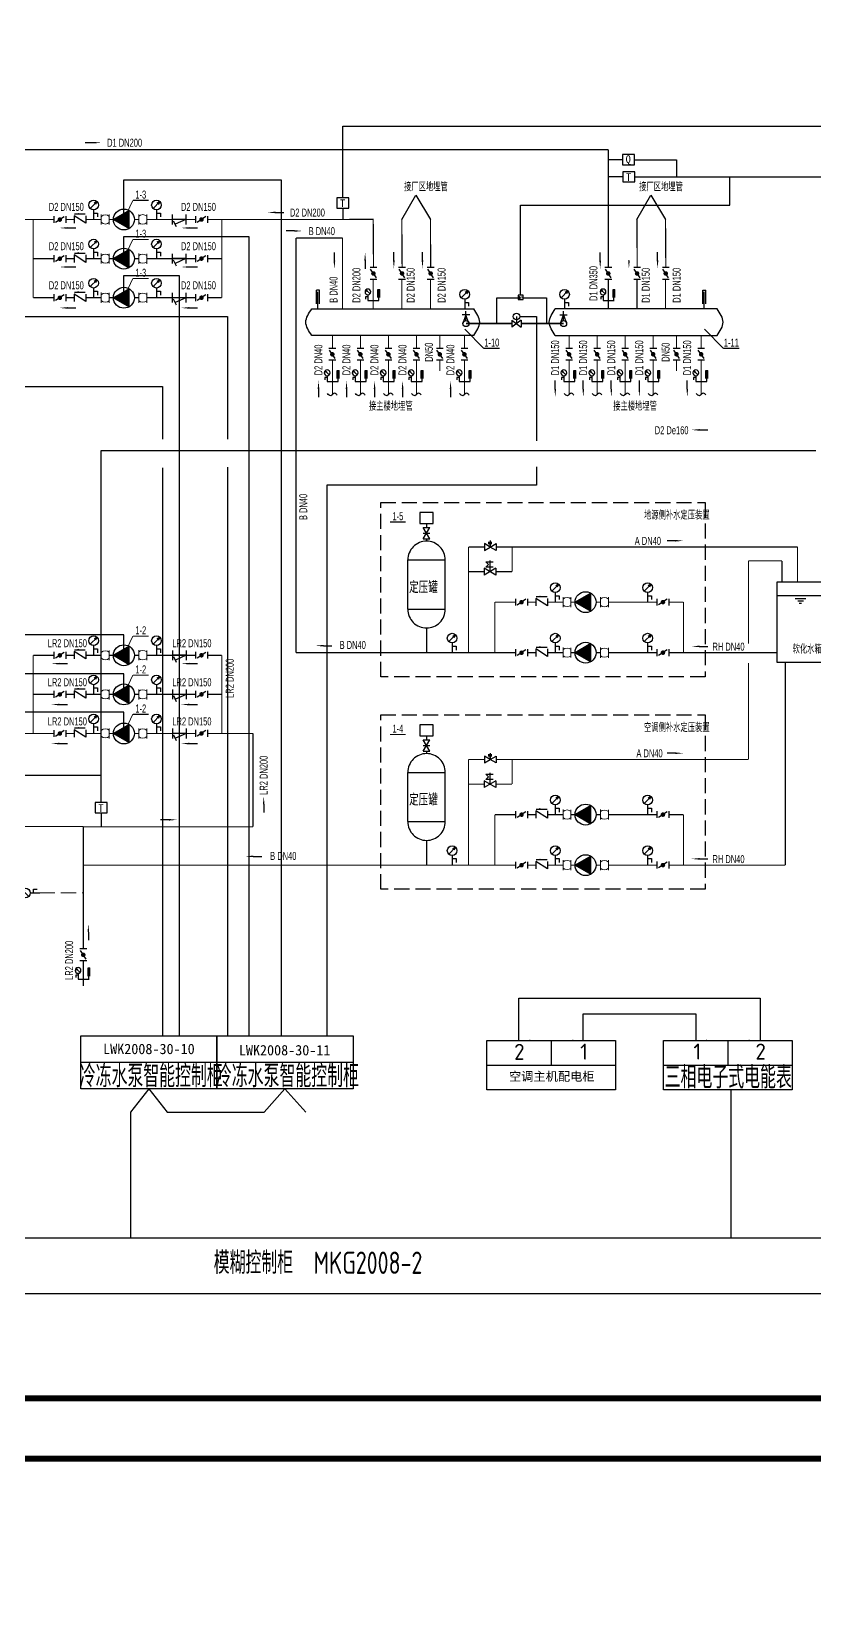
# Model space of a CAD drawing. Extents: x 2166032 to 5302137, y 581493 to 2416206.
# Drawn here: x 2334323 to 2347303, y 839673 to 865568 of the extents above; entities that cross this region are included whole.
import ezdxf
from ezdxf.enums import TextEntityAlignment as Align

# ---------------------------------------------------------------- set-up
doc = ezdxf.new("R2010")
doc.units = 0
doc.header["$LTSCALE"] = 1000
doc.header["$MEASUREMENT"] = 0
doc.linetypes.add('DASH', pattern=[0.35, 0.25, -0.1])
for name, color, linetype, lineweight in [('1-jf', 1, 'Continuous', 20), ('1-标注', 7, 'Continuous', 20), ('1-编号', 3, 'Continuous', 20), ('DN_DIM', 3, 'Continuous', 20), ('NT', 7, 'Continuous', 20)]:
    doc.layers.add(name, color=color, linetype=linetype, lineweight=lineweight)
for name, color, linetype in [('11', 3, 'Continuous'), ('ACS_KT_FM', 3, 'Continuous'), ('ACS_KT_FM_E', 3, 'Continuous'), ('gd', 7, 'Continuous'), ('PUB_TEXT', 7, 'Continuous'), ('PUB_TITLE', 137, 'Continuous'), ('SB', 7, 'Continuous'), ('空调', 7, 'Continuous')]:
    doc.layers.add(name, color=color, linetype=linetype)
doc.styles.get("Standard").update_dxf_attribs({"font": 'tssdeng.shx', "bigfont": 'tssdchn.shx'})
doc.styles.add('汇通华城', font='')
doc.styles.add('省院', font='院标(恒信)左.shx', dxfattribs={"width": 0.7, "height": 300, "bigfont": '院标(恒信)右.shx'})
doc.styles.add('风管标注', font='省院左.shx', dxfattribs={"width": 0.7, "bigfont": '省院右.shx'})
doc.styles.get('汇通华城').set_extended_font_data('FangSong_GB2312')

# ---------------------------------------------------------------- blocks, each defined once
blk = doc.blocks.new('HDSB')
blk.add_lwpolyline([(2.85, 0), (-1.43, 2.47), (-1.43, -2.47)], close=True)
blk.add_circle((0, 0), 2.85)
blk.add_solid([(-1.43, 2.47), (-1.43, -2.47), (2.85, 0)])
blk = doc.blocks.new('A$C448130F4')
at = {"layer": 'DN_DIM'}
for p, q in [((0, 0), (0, 339)), ((268, 0), (268, 333))]:
    blk.add_line(p, q, dxfattribs=at)
for centre, start, end in [((135, 115), 49.7097, 130.2903), ((135, 223), 229.7097, 310.2903)]:
    blk.add_arc(centre, 207, start, end, dxfattribs=at)
blk = doc.blocks.new('ylb1')
for p, q in [((-0.8, 2.57), (0.8, 4.16)), ((0.76, 4.16), (0.11, 3.79)), ((0.79, 4.13), (0.42, 3.47)), ((0, 2.25), (0, 0)), ((0, 1.5), (0.9, 1.5)), ((0.9, 1.5), (0.9, 0.6))]:
    blk.add_line(p, q)
blk.add_circle((0, 3.37), 1.12)
blk = doc.blocks.new('A$C0D154D35')
for p, q in [((399, 0), (0, 249)), ((0, 249), (0, 0)), ((12, 301), (160, 323)), ((378, 301), (12, 301)), ((126, 308), (111, 308)), ((126, 308), (111, 308)), ((142, 316), (126, 308)), ((160, 308), (142, 316)), ((160, 323), (160, 308)), ((399, 249), (399, 0))]:
    blk.add_line(p, q)
blk = doc.blocks.new('HDDF')
for p, q in [((-2.47, 1.45), (-2.47, -1.4)), ((1.78, 1.22), (-1.78, -1.17)), ((2.47, 1.45), (2.47, -1.4))]:
    blk.add_line(p, q)
at = {"const_width": 0.944}
blk.add_lwpolyline([(-0.47, 0, 1), (0.47, 0, 1)], format="xyb", close=True, dxfattribs=at)
blk = doc.blocks.new('HDDCF')
for p, q in [((2.47, 1.42), (-2.47, -1.42)), ((2.47, -1.42), (-2.47, 1.42)), ((-2.47, 1.42), (-2.47, -1.42)), ((0, 0), (0, 4.65)), ((2.47, 1.42), (2.47, -1.42))]:
    blk.add_line(p, q)
blk.add_lwpolyline([(1.37, 1.88), (-1.71, 1.88), (-0.68, 2.97), (-1.71, 4.09), (1.37, 4.09)])
blk = doc.blocks.new('A$C58274F54')
for p, q in [((105, 627), (0, 627)), ((0, 169), (0, 627)), ((53, 0), (53, 570)), ((105, 169), (105, 627))]:
    blk.add_line(p, q)
blk = doc.blocks.new('压差传感器')
at = {"color": 0}
blk.add_lwpolyline([(748, 646), (0, 646), (0, 0), (748, 0)], close=True, dxfattribs=at)
at = {"layer": '空调', "color": 0}
for p, q in [((208, 448), (35, 188)), ((35, 188), (360, 188)), ((360, 188), (208, 448))]:
    blk.add_line(p, q, dxfattribs=at)
at = {"color": 0, "style": '汇通华城'}
blk.add_text('P', height=339, dxfattribs=at).set_placement((545, 287), align=Align.MIDDLE)

msp = doc.modelspace()

# ---------------------------------------------------------------- linework, layer by layer
at = {"color": 5, "ltscale": 10}
for p, q in [((2339483.6, 862808), (2339483.6, 863996.9)), ((2344315.1, 863439), (2345013.6, 863439)), ((2345013.6, 863439), (2345013.6, 863155.4)), ((2333247.5, 853237.3), (2335479.4, 853237.3))]:
    msp.add_line(p, q, dxfattribs=at)
at = {"color": 172, "ltscale": 10}
for p, q in [((2339483.6, 863996.9), (2350707.1, 863996.9)), ((2344319.5, 863155.4), (2349997.4, 863155.4)), ((2345897.4, 862686.5), (2345897.4, 863155.4)), ((2342429.8, 861194.4), (2342429.8, 862686.5)), ((2342429.8, 862686.5), (2345897.4, 862686.5)), ((2328434.4, 860841.4), (2337576.9, 860841.4)), ((2337576.9, 860841.4), (2337576.9, 858805.2)), ((2342416.2, 860840.7), (2342692.6, 860840.7)), ((2342692.6, 860840.7), (2342692.6, 858779.6)), ((2328434.4, 859679.4), (2336496.4, 859679.4)), ((2336496.4, 859679.4), (2336496.4, 858805.2)), ((2335479.4, 852783.6), (2335479.4, 858621.9)), ((2335479.4, 858621.9), (2347322, 858621.9)), ((2336496.4, 858330.3), (2336496.4, 848918.4)), ((2337576.9, 858342.8), (2337576.9, 848918.4)), ((2342692.6, 858351.1), (2342692.6, 858047.2)), ((2342692.6, 858047.2), (2339217.7, 858047.2)), ((2339217.7, 858047.2), (2339217.7, 848918.4))]:
    msp.add_line(p, q, dxfattribs=at)
at = {"color": 0, "ltscale": 10}
for p, q in [((2344117.7, 863439), (2343884.6, 863439)), ((2344122.1, 863155.4), (2343883.6, 863155.4)), ((2339483.6, 862637.3), (2339483.9, 862449.8)), ((2335479.4, 852613), (2335479.4, 852384)), ((2342400.6, 848839.4), (2342400.6, 849541)), ((2342400.6, 849541), (2346400.7, 849541)), ((2346400.7, 849541), (2346400.7, 848839.4))]:
    msp.add_line(p, q, dxfattribs=at)
at = {"color": 6, "ltscale": 10}
for p, q in [((2335857.5, 862447.6), (2335857.5, 863106.4)), ((2335857.5, 863106.4), (2338465.3, 863106.4)), ((2338465.3, 863106.4), (2338465.3, 848918.4)), ((2335857.5, 861799.7), (2335857.5, 862166.7)), ((2335857.5, 862166.7), (2337930.2, 862166.7)), ((2337930.2, 862166.7), (2337930.2, 848918.4)), ((2335857.5, 861151.7), (2335857.5, 861521.7)), ((2335857.5, 861521.7), (2336776, 861521.7)), ((2336776, 861521.7), (2336776, 848918.4)), ((2335857.5, 855563.3), (2330738.8, 855563.3)), ((2335857.5, 855226.1), (2335857.5, 855563.3)), ((2335857.5, 854916.2), (2332308.1, 854916.2)), ((2335857.5, 854578.2), (2335857.5, 854916.2)), ((2335857.5, 854281.9), (2332955.3, 854281.9)), ((2335857.5, 853930.3), (2335857.5, 854281.9))]:
    msp.add_line(p, q, dxfattribs=at)
at = {"color": 7}
for p, q in [((2340462.9, 862450.3), (2340691.7, 862849.5)), ((2340691.7, 862849.5), (2340937.1, 862450.3)), ((2344357.6, 862450.3), (2344586.3, 862849.5)), ((2344586.3, 862849.5), (2344831.7, 862450.3))]:
    msp.add_line(p, q, dxfattribs=at)
for p, q in [((2336658, 862528.9), (2336658, 862366.2)), ((2336885.5, 862447.6), (2336658, 862447.6)), ((2336726.9, 862325.2), (2336679.3, 862421.3)), ((2336885.5, 862447.6), (2336705, 862369.3)), ((2336885.5, 862528.9), (2336885.5, 862366.2)), ((2336658, 861881), (2336658, 861718.3)), ((2336885.5, 861799.7), (2336658, 861799.7)), ((2336885.5, 861799.7), (2336705, 861721.3)), ((2336885.5, 861881), (2336885.5, 861718.3)), ((2336726.9, 861677.3), (2336679.3, 861773.4)), ((2336658, 861233.1), (2336658, 861070.4)), ((2336885.5, 861151.7), (2336658, 861151.7)), ((2336726.9, 861029.4), (2336679.3, 861125.5)), ((2336885.5, 861151.7), (2336705, 861073.4)), ((2336885.5, 861233.1), (2336885.5, 861070.4)), ((2341586.4, 860870.4), (2341464.4, 860870.4)), ((2341524.6, 860870.4), (2341474.8, 860723)), ((2341524.6, 860772.8), (2341524.6, 860931.4)), ((2341574.4, 860723), (2341524.6, 860870.4)), ((2342284.9, 860782.6), (2342284.9, 860663.4)), ((2342284.9, 860782.6), (2342438.3, 860663.4)), ((2342438.3, 860782.6), (2342284.9, 860663.4)), ((2342361.6, 860842.2), (2342361.6, 860723)), ((2342438.3, 860782.6), (2342438.3, 860663.4)), ((2343081.1, 860870.4), (2343203.1, 860870.4)), ((2343093.1, 860723), (2343142.9, 860870.4)), ((2343142.9, 860772.8), (2343142.9, 860931.4)), ((2343142.9, 860870.4), (2343192.7, 860723)), ((2340760.8, 857592.2), (2340760.8, 857409.5)), ((2340982.2, 857592.2), (2340760.8, 857592.2)), ((2340760.8, 857409.5), (2340982.2, 857409.5)), ((2340870.9, 857414.5), (2340870.9, 857346)), ((2340982.2, 857409.5), (2340982.2, 857592.2)), ((2340816.6, 857346), (2340925.2, 857346)), ((2340870.9, 857252), (2340816.6, 857346)), ((2340816.6, 857157.9), (2340870.9, 857252)), ((2340816.6, 857252), (2340925.2, 857252)), ((2340816.6, 857157.9), (2340925.2, 857157.9)), ((2340816.6, 857157.9), (2340925.2, 857157.9)), ((2340870.9, 857252), (2340925.2, 857346)), ((2340925.2, 857157.9), (2340870.9, 857252)), ((2340870.9, 857157.9), (2340870.9, 857117)), ((2341928.2, 857020), (2341830.5, 857076.4)), ((2341830.5, 857076.4), (2341830.5, 856963.6)), ((2341830.5, 856963.6), (2341928.2, 857020)), ((2341894.7, 857100.8), (2341956.1, 857100.8)), ((2341894.7, 857080.4), (2341956.1, 857080.4)), ((2341928.2, 857126.7), (2341928.2, 857022.2)), ((2341928.2, 857020), (2342026, 857076.4)), ((2341928.2, 857020), (2341928.2, 857074.8)), ((2342026, 856963.6), (2341928.2, 857020)), ((2342026, 857076.4), (2342026, 856963.6)), ((2340561.3, 855989.5), (2340561.3, 856806.7)), ((2340561.3, 856806.7), (2341181.9, 856806.7)), ((2341181.9, 855989.5), (2341181.9, 856806.7)), ((2340561.3, 855989.5), (2341181.9, 855989.5)), ((2340870.9, 855679.2), (2340870.9, 855269)), ((2336663.1, 855307.4), (2336663.1, 855144.7)), ((2336890.6, 855226.1), (2336663.1, 855226.1)), ((2336731.9, 855103.7), (2336684.3, 855199.8)), ((2336890.6, 855226.1), (2336710.1, 855147.8)), ((2336890.6, 855307.4), (2336890.6, 855144.7)), ((2336663.1, 854659.5), (2336663.1, 854496.8)), ((2336890.6, 854578.2), (2336663.1, 854578.2)), ((2336731.9, 854455.8), (2336684.3, 854551.9)), ((2336890.6, 854578.2), (2336710.1, 854499.9)), ((2336890.6, 854659.5), (2336890.6, 854496.8)), ((2340760.8, 854071.4), (2340760.8, 853888.6)), ((2340982.2, 854071.4), (2340760.8, 854071.4)), ((2340982.2, 853888.6), (2340982.2, 854071.4)), ((2336663.1, 854011.6), (2336663.1, 853848.9)), ((2336890.6, 853930.3), (2336663.1, 853930.3)), ((2336731.9, 853807.9), (2336684.3, 853904)), ((2336890.6, 853930.3), (2336710.1, 853851.9)), ((2336890.6, 854011.6), (2336890.6, 853848.9)), ((2340760.8, 853888.6), (2340982.2, 853888.6)), ((2340816.6, 853825.2), (2340925.2, 853825.2)), ((2340870.9, 853731.1), (2340816.6, 853825.2)), ((2340870.9, 853893.6), (2340870.9, 853825.2)), ((2340870.9, 853731.1), (2340925.2, 853825.2)), ((2340816.6, 853637.1), (2340870.9, 853731.1)), ((2340816.6, 853731.1), (2340925.2, 853731.1)), ((2340816.6, 853637.1), (2340925.2, 853637.1)), ((2340816.6, 853637.1), (2340925.2, 853637.1)), ((2340925.2, 853637.1), (2340870.9, 853731.1)), ((2340870.9, 853637.1), (2340870.9, 853596.2)), ((2341928.2, 853499.2), (2341830.5, 853555.6)), ((2341830.5, 853555.6), (2341830.5, 853442.7)), ((2341894.7, 853580), (2341956.1, 853580)), ((2341894.7, 853559.6), (2341956.1, 853559.6)), ((2341928.2, 853605.8), (2341928.2, 853501.4)), ((2341928.2, 853499.2), (2342026, 853555.6)), ((2341928.2, 853499.2), (2341928.2, 853553.9)), ((2342026, 853555.6), (2342026, 853442.7)), ((2340561.3, 852468.7), (2340561.3, 853285.9)), ((2340561.3, 853285.9), (2341181.9, 853285.9)), ((2341181.9, 852468.7), (2341181.9, 853285.9)), ((2341830.5, 853442.7), (2341928.2, 853499.2)), ((2342026, 853442.7), (2341928.2, 853499.2)), ((2340561.3, 852468.7), (2341181.9, 852468.7)), ((2340870.9, 852158.4), (2340870.9, 851748.2)), ((2341873.3, 848839.4), (2344004.6, 848839.4)), ((2341873.3, 848024.6), (2341873.3, 848839.4)), ((2344004.6, 848839.4), (2344004.6, 848024.6)), ((2341873.3, 848432), (2344004.6, 848432)), ((2344004.6, 848024.6), (2341873.3, 848024.6))]:
    msp.add_line(p, q)
at = {"linetype": 'DASH'}
for p, q in [((2340112.3, 857760), (2345487.3, 857760)), ((2340112.3, 854869.3), (2340112.3, 857760)), ((2345487.3, 857760), (2345487.3, 854869.3)), ((2345487.3, 854869.3), (2340112.3, 854869.3)), ((2340112.3, 854239.1), (2345487.3, 854239.1)), ((2340112.3, 851348.4), (2340112.3, 854239.1)), ((2345487.3, 854239.1), (2345487.3, 851348.4)), ((2345487.3, 851348.4), (2340112.3, 851348.4))]:
    msp.add_line(p, q, dxfattribs=at)
at = {"color": 0, "linetype": 'DASH', "ltscale": 10}
for p, q in [((2343469.5, 848839.4), (2343469.5, 849284.7)), ((2343469.5, 849284.7), (2345333.9, 849284.7)), ((2345333.9, 849284.7), (2345333.9, 848839.4)), ((2342938.9, 848839.4), (2342938.9, 848432))]:
    msp.add_line(p, q, dxfattribs=at)
at = {"color": 3}
for p, q in [((2344797.3, 848839.4), (2346928.6, 848839.4)), ((2344797.3, 848024.6), (2344797.3, 848839.4)), ((2345862.9, 848839.4), (2345862.9, 848432)), ((2346928.6, 848839.4), (2346928.6, 848024.6)), ((2335142.8, 848480.2), (2337398.7, 848480.2)), ((2337398.7, 848480.2), (2339654.7, 848480.2)), ((2344797.3, 848432), (2346928.6, 848432)), ((2346928.6, 848024.6), (2344797.3, 848024.6)), ((2326594.4, 845568.8), (2352585.9, 845568.8)), ((2352585.9, 844645.2), (2326594.4, 844645.2))]:
    msp.add_line(p, q, dxfattribs=at)
at = {"color": 2, "ltscale": 10}
for p, q in [((2336270.8, 848042.1), (2335964.8, 847654.2)), ((2336270.8, 848042.1), (2336576.8, 847654.2)), ((2338180.8, 847654.2), (2338526.7, 848042.1)), ((2338872.7, 847654.2), (2338526.7, 848042.1)), ((2345912.9, 848024.6), (2345912.9, 845568.8)), ((2335964.8, 847654.2), (2335964.8, 845568.8)), ((2336576.8, 847654.2), (2338180.8, 847654.2))]:
    msp.add_line(p, q, dxfattribs=at)
for points in [[(2344315.1, 863524.3), (2344117.7, 863524.3), (2344117.7, 863353.6), (2344315.1, 863353.6)], [(2344321.1, 863240.7), (2344123.7, 863240.7), (2344123.7, 863070.1), (2344321.1, 863070.1)], [(2339582.3, 862808), (2339384.9, 862808), (2339384.9, 862637.3), (2339582.3, 862637.3)], [(2335578.1, 852783.6), (2335380.7, 852783.6), (2335380.7, 852613), (2335578.1, 852613)]]:
    msp.add_lwpolyline(points, close=True)
at = {"color": 6, "const_width": 27.5}
for points in [[(2341524.6, 860723), (2342284.9, 860723)], [(2342438.3, 860723), (2343142.9, 860723)]]:
    msp.add_lwpolyline(points, dxfattribs=at)
for points in [[(2341181.9, 856806.7, 0.0984914), (2341158.3, 856925.5, 0.0984914), (2341091, 857026.1, 0.0984914), (2340990.4, 857093.4, 0.0984914), (2340871.6, 857117, 0.0984914), (2340752.9, 857093.4, 0.0984914), (2340652.2, 857026.1, 0.0984914), (2340584.9, 856925.5, 0.0984914), (2340561.3, 856806.7, 0.0984914)], [(2340561.3, 855989.5, 0.0984914), (2340584.9, 855870.8, 0.0984914), (2340652.2, 855770.1, 0.0984914), (2340752.9, 855702.8, 0.0984914), (2340871.6, 855679.2, 0.0984914), (2340990.4, 855702.8, 0.0984914), (2341091, 855770.1, 0.0984914), (2341158.3, 855870.8, 0.0984914), (2341181.9, 855989.5, 0.0984914)], [(2341181.9, 853285.9, 0.0984914), (2341158.3, 853404.6, 0.0984914), (2341091, 853505.3, 0.0984914), (2340990.4, 853572.6, 0.0984914), (2340871.6, 853596.2, 0.0984914), (2340752.9, 853572.6, 0.0984914), (2340652.2, 853505.3, 0.0984914), (2340584.9, 853404.6, 0.0984914), (2340561.3, 853285.9, 0.0984914)], [(2340561.3, 852468.7, 0.0984914), (2340584.9, 852349.9, 0.0984914), (2340652.2, 852249.3, 0.0984914), (2340752.9, 852182, 0.0984914), (2340871.6, 852158.4, 0.0984914), (2340990.4, 852182, 0.0984914), (2341091, 852249.3, 0.0984914), (2341158.3, 852349.9, 0.0984914), (2341181.9, 852468.7, 0.0984914)]]:
    msp.add_lwpolyline(points, format="xyb")
at = {"color": 3}
for points in [[(2335142.8, 848918.4), (2337398.7, 848918.4), (2337398.7, 848042.1), (2335142.8, 848042.1)], [(2337398.7, 848918.4), (2339654.7, 848918.4), (2339654.7, 848042.1), (2337398.7, 848042.1)]]:
    msp.add_lwpolyline(points, close=True, dxfattribs=at)
for centre, radius in [((2604640.5, 1020101.3), 438608.5), ((2341524.6, 860723), 49.8), ((2343142.9, 860723), 49.8)]:
    msp.add_circle(centre, radius)
at = {"color": 5}
msp.add_circle((2342361.6, 860842.2), 54.7, dxfattribs=at)
at = {"layer": '1-jf', "const_width": 18.9}
for points in [[(2326779.6, 863605.4), (2343883.6, 863605.4)], [(2343883.6, 861652.7), (2343883.6, 863605.4)], [(2343883.6, 860967), (2343883.6, 861455.6)], [(2341092.2, 860312.4), (2341092.2, 860523.7)], [(2343234.6, 860312.4), (2343234.6, 860523.7)], [(2343699, 860312.4), (2343699, 860523.7)], [(2344163.4, 860312.4), (2344163.4, 860523.7)], [(2344627.8, 860312.4), (2344627.8, 860523.7)], [(2345014.3, 860312.4), (2345014.3, 860523.7)], [(2345422.2, 860312.4), (2345422.2, 860523.7)], [(2341092.2, 859935.1), (2341092.2, 860115.3)], [(2343234.6, 859544.6), (2343234.6, 860115.3)], [(2343699, 859544.6), (2343699, 860115.3)], [(2344163.4, 859544.6), (2344163.4, 860115.3)], [(2344627.8, 859544.6), (2344627.8, 860115.3)], [(2345014.3, 859935.1), (2345014.3, 860115.3)], [(2345422.2, 859544.6), (2345422.2, 860115.3)], [(2332755.6, 852387.3), (2335185.6, 852387.3)]]:
    msp.add_lwpolyline(points, dxfattribs=at)
at = {"layer": '1-jf', "color": 4, "linetype": 'DASH', "const_width": 18.9}
for points in [[(2333369.7, 862447.5), (2334354.8, 862447.5)], [(2334354.8, 862447.6), (2334698.2, 862447.6)], [(2334354.8, 862447.6), (2334354.8, 861151.7)], [(2334895.2, 862447.6), (2335032.6, 862447.6)], [(2335229.1, 862447.6), (2335483.9, 862447.6)], [(2335616.1, 862447.6), (2335684.1, 862447.6)], [(2336030.9, 862447.6), (2336103.1, 862447.6)], [(2336235.3, 862447.6), (2337044, 862447.6)], [(2337241.1, 862447.6), (2337479.8, 862447.6)], [(2337479.8, 862447.6), (2339988.8, 862450.3), (2339992.5, 861652.7)], [(2337479.8, 862447.6), (2337479.8, 861151.7)], [(2340462.9, 862450.3), (2340462.9, 862450.3), (2340466.7, 861652.7)], [(2340937.1, 862450.3), (2340937.1, 862450.3), (2340940.8, 861652.7)], [(2344357.6, 862450.3), (2344357.6, 862450.3), (2344361.3, 861652.7)], [(2344831.7, 862450.3), (2344831.7, 862450.3), (2344835.5, 861652.7)], [(2334354.8, 861799.7), (2334698.2, 861799.7)], [(2334895.2, 861799.7), (2335032.6, 861799.7)], [(2335229.1, 861799.7), (2335483.9, 861799.7)], [(2335616.1, 861799.7), (2335684.1, 861799.7)], [(2336030.9, 861799.7), (2336103.1, 861799.7)], [(2336235.3, 861799.7), (2337044, 861799.7)], [(2337241.1, 861799.7), (2337479.8, 861799.7)], [(2339988.9, 860967), (2339988.9, 861455.6)], [(2340463.1, 860967), (2340463.1, 861455.6)], [(2340937.2, 860967), (2340937.2, 861455.6)], [(2344357.7, 860967), (2344357.7, 861455.6)], [(2344831.9, 860967), (2344831.9, 861455.6)], [(2334354.8, 861151.7), (2334698.2, 861151.7)], [(2334895.2, 861151.7), (2335032.6, 861151.7)], [(2335229.1, 861151.7), (2335483.9, 861151.7)], [(2335616.1, 861151.7), (2335684.1, 861151.7)], [(2336030.9, 861151.7), (2336103.1, 861151.7)], [(2336235.3, 861151.7), (2337044, 861151.7)], [(2337241.1, 861151.7), (2337479.8, 861151.7)], [(2339312.5, 860312.4), (2339312.5, 860523.7)], [(2339776.9, 860312.4), (2339776.9, 860523.7)], [(2340241.3, 860312.4), (2340241.3, 860523.7)], [(2340705.8, 860312.4), (2340705.8, 860523.7)], [(2341500.1, 860312.4), (2341500.1, 860523.7)], [(2339312.5, 859544.6), (2339312.5, 860115.3)], [(2339776.9, 859544.6), (2339776.9, 860115.3)], [(2340241.3, 859544.6), (2340241.3, 860115.3)], [(2340705.8, 859544.6), (2340705.8, 860115.3)], [(2341500.1, 859544.6), (2341500.1, 860115.3)], [(2334354.8, 855226.1), (2334698.2, 855226.1)], [(2334354.8, 855226.1), (2334354.8, 853930.3)], [(2334895.2, 855226.1), (2335032.6, 855226.1)], [(2335229.1, 855226.1), (2335483.9, 855226.1)], [(2335616.1, 855226.1), (2335684.1, 855226.1)], [(2336030.9, 855226.1), (2336103.1, 855226.1)], [(2336235.3, 855226.1), (2337044, 855226.1)], [(2337241.1, 855226.1), (2337479.8, 855226.1)], [(2337479.8, 855226.1), (2337479.8, 853930.3)], [(2334354.8, 854578.2), (2334698.2, 854578.2)], [(2334895.2, 854578.2), (2335032.6, 854578.2)], [(2335229.1, 854578.2), (2335483.9, 854578.2)], [(2335616.1, 854578.2), (2335684.1, 854578.2)], [(2336030.9, 854578.2), (2336103.1, 854578.2)], [(2336235.3, 854578.2), (2337044, 854578.2)], [(2337241.1, 854579.2), (2337479.8, 854579.2)], [(2333369.7, 853930.3), (2334354.8, 853930.3)], [(2334354.8, 853930.3), (2334698.2, 853930.3)], [(2334895.2, 853930.3), (2335032.6, 853930.3)], [(2335229.1, 853930.3), (2335483.9, 853930.3)], [(2335616.1, 853930.3), (2335684.1, 853930.3)], [(2336030.9, 853930.3), (2336103.1, 853930.3)], [(2336235.3, 853930.3), (2337044, 853930.3)], [(2337241.1, 853930.3), (2337995.8, 853930.3)], [(2337995.8, 853930.3), (2337995.8, 852384)], [(2337995.8, 852384), (2335185.6, 852384)], [(2335185.6, 850360.3), (2335185.6, 852384)], [(2335185.6, 849745.7), (2335185.6, 850163.2)]]:
    msp.add_lwpolyline(points, dxfattribs=at)
at = {"layer": '1-jf', "color": 2, "const_width": 18.9}
for points in [[(2338709.9, 862140.5), (2339480.2, 862142.5)], [(2338709.9, 862140.5), (2338709.9, 855269)], [(2339480.2, 860967), (2339480.2, 862142.5)], [(2341568.3, 855269), (2341568.3, 857020)], [(2341830.5, 857020), (2341568.3, 857020)], [(2346091.7, 857020), (2342026, 857020)], [(2342289.7, 856612.3), (2342289.7, 857020)], [(2347018.7, 857020), (2346091.7, 857020)], [(2347018.7, 856445.7), (2347018.7, 857020)], [(2341568.3, 856612.3), (2341826, 856612.3)], [(2342021.4, 856612.3), (2342289.7, 856612.3)], [(2346205.7, 855420.7), (2346205.7, 856790.8)], [(2346762.1, 856790.8), (2346205.7, 856790.8)], [(2346762.1, 856445.7), (2346762.1, 856790.8)], [(2342003.8, 856106.4), (2342347.2, 856106.4)], [(2342003.8, 856106.4), (2342003.8, 855269)], [(2342544.2, 856106.4), (2342681.5, 856106.4)], [(2342878.1, 856106.4), (2343132.9, 856106.4)], [(2343265.1, 856106.4), (2343333.1, 856106.4)], [(2343679.9, 856106.4), (2343752.1, 856106.4)], [(2343884.3, 856106.4), (2344689.8, 856106.4)], [(2344886.9, 856106.4), (2345128.8, 856106.4)], [(2345128.8, 856106.4), (2345128.8, 855269)], [(2338709.9, 855269), (2342347.3, 855269)], [(2342003.8, 855269), (2342347.3, 855269)], [(2342544.3, 855269), (2342681.5, 855269)], [(2342544.3, 855269), (2342681.5, 855269)], [(2342878.1, 855269), (2343132.9, 855269)], [(2342878.1, 855269), (2343132.9, 855269)], [(2343265.1, 855269), (2343333.1, 855269)], [(2343265.1, 855269), (2343333.1, 855269)], [(2343679.9, 855269), (2343752.1, 855269)], [(2343679.9, 855269), (2343752.1, 855269)], [(2343884.3, 855269), (2344689.8, 855269)], [(2344416.3, 855269), (2344689.8, 855269)], [(2344886.9, 855269), (2346679, 855269)], [(2344886.9, 855269), (2345128.8, 855269)], [(2346205.7, 853499.2), (2346205.7, 855100.2)], [(2346817.2, 855108.2), (2346817.2, 851748.2)], [(2341568.3, 851748.2), (2341568.3, 853499.2)], [(2341830.5, 853499.2), (2341568.3, 853499.2)], [(2346205.7, 853499.2), (2342026, 853499.2)], [(2342289.7, 853091.4), (2342289.7, 853499.2)], [(2341568.3, 853091.4), (2341826, 853091.4)], [(2342021.4, 853091.4), (2342289.7, 853091.4)], [(2342003.8, 852585.5), (2342347.2, 852585.5)], [(2342003.8, 852585.5), (2342003.8, 851748.2)], [(2342544.2, 852585.5), (2342681.5, 852585.5)], [(2342878.1, 852585.5), (2343132.9, 852585.5)], [(2343265.1, 852585.5), (2343333.1, 852585.5)], [(2343679.9, 852585.5), (2343752.1, 852585.5)], [(2343884.3, 852585.5), (2344689.8, 852585.5)], [(2344886.9, 852585.5), (2345128.8, 852585.5)], [(2345128.8, 852585.5), (2345128.8, 851748.2)], [(2335185.6, 851748.2), (2342347.3, 851748.2)], [(2342003.8, 851748.2), (2342347.3, 851748.2)], [(2342544.3, 851748.2), (2342681.5, 851748.2)], [(2342544.3, 851748.2), (2342681.5, 851748.2)], [(2342878.1, 851748.2), (2343132.9, 851748.2)], [(2342878.1, 851748.2), (2343132.9, 851748.2)], [(2343265.1, 851748.2), (2343333.1, 851748.2)], [(2343265.1, 851748.2), (2343333.1, 851748.2)], [(2343679.9, 851748.2), (2343752.1, 851748.2)], [(2343679.9, 851748.2), (2343752.1, 851748.2)], [(2343884.3, 851748.2), (2344689.8, 851748.2)], [(2344416.3, 851748.2), (2344689.8, 851748.2)], [(2344886.9, 851748.2), (2346817.2, 851748.2)], [(2344886.9, 851748.2), (2345128.8, 851748.2)]]:
    msp.add_lwpolyline(points, dxfattribs=at)
at = {"layer": '1-编号'}
for p, q in [((2336007.1, 862765.5), (2335857.5, 862447.6)), ((2336007.1, 862117.6), (2335857.5, 861799.7)), ((2336007.1, 861469.7), (2335857.5, 861151.7)), ((2341822.5, 860313.1), (2341507.3, 860628.3)), ((2345792.2, 860313.1), (2345477, 860628.3)), ((2336007.1, 855544), (2335857.5, 855226.1)), ((2336007.1, 854896.1), (2335857.5, 854578.2)), ((2336007.1, 854248.2), (2335857.5, 853930.3))]:
    msp.add_line(p, q, dxfattribs=at)
at = {"layer": '1-编号', "const_width": 18.9}
for points in [[(2336268.9, 862765.5), (2336007.1, 862765.5)], [(2336268.9, 862117.6), (2336007.1, 862117.6)], [(2336268.9, 861469.7), (2336007.1, 861469.7)], [(2342084.4, 860313.1), (2341822.5, 860313.1)], [(2346054, 860313.1), (2345792.2, 860313.1)], [(2340528.2, 857435.5), (2340266.4, 857435.5)], [(2336268.9, 855544), (2336007.1, 855544)], [(2336268.9, 854896.1), (2336007.1, 854896.1)], [(2336268.9, 854248.2), (2336007.1, 854248.2)], [(2340528.2, 853914.6), (2340266.4, 853914.6)]]:
    msp.add_lwpolyline(points, dxfattribs=at)
at = {"layer": 'ACS_KT_FM'}
for p, q in [((2339900.9, 861103.5), (2340082.9, 861103.5)), ((2343795.6, 861103.5), (2343977.6, 861103.5)), ((2339224.5, 859763.2), (2339406.6, 859763.2)), ((2339688.9, 859763.2), (2339871, 859763.2)), ((2340153.3, 859763.2), (2340335.4, 859763.2)), ((2340617.7, 859763.2), (2340799.8, 859763.2)), ((2341412.1, 859763.2), (2341594.1, 859763.2)), ((2343146.6, 859763.2), (2343328.6, 859763.2)), ((2343611, 859763.2), (2343793, 859763.2)), ((2344075.4, 859763.2), (2344257.4, 859763.2)), ((2344539.8, 859763.2), (2344721.8, 859763.2)), ((2345334.2, 859763.2), (2345516.2, 859763.2)), ((2335097.6, 849858.7), (2335279.6, 849858.7))]:
    msp.add_line(p, q, dxfattribs=at)
at = {"layer": 'DN_DIM'}
for p, q in [((2336103.1, 862364.2), (2336103.1, 862531)), ((2336235.3, 862364.2), (2336235.3, 862528.4)), ((2336103.1, 861716.3), (2336103.1, 861883)), ((2336235.3, 861716.3), (2336235.3, 861880.5)), ((2336103.1, 861068.4), (2336103.1, 861235.1)), ((2336235.3, 861068.4), (2336235.3, 861232.6)), ((2343752.1, 856023), (2343752.1, 856189.7)), ((2343884.3, 856023), (2343884.3, 856187.2)), ((2343752.1, 855185.6), (2343752.1, 855352.4)), ((2343884.3, 855185.6), (2343884.3, 855349.9)), ((2336103.1, 855142.7), (2336103.1, 855309.5)), ((2336235.3, 855142.7), (2336235.3, 855307)), ((2336103.1, 854494.8), (2336103.1, 854661.6)), ((2336235.3, 854494.8), (2336235.3, 854659)), ((2336103.1, 853846.9), (2336103.1, 854013.6)), ((2336235.3, 853846.9), (2336235.3, 854011.1)), ((2343752.1, 852502.1), (2343752.1, 852668.9)), ((2343884.3, 852502.1), (2343884.3, 852666.4)), ((2343752.1, 851664.8), (2343752.1, 851831.5)), ((2343884.3, 851664.8), (2343884.3, 851829))]:
    msp.add_line(p, q, dxfattribs=at)
for centre, start, end in [((2336169.2, 862426.4), 49.7097, 130.2903), ((2336169.5, 862474.1), 229.7097, 310.2903), ((2336169.5, 861772.9), 49.7097, 130.2903), ((2336169.5, 861826.2), 229.7097, 310.2903), ((2336169.5, 861125), 49.7097, 130.2903), ((2336169.5, 861178.2), 229.7097, 310.2903), ((2343818.5, 856079.6), 49.7097, 130.2903), ((2343818.5, 856132.9), 229.7097, 310.2903), ((2343818.5, 855242.2), 49.7097, 130.2903), ((2336169.2, 855204.9), 49.7097, 130.2903), ((2336169.5, 855252.6), 229.7097, 310.2903), ((2343818.5, 855295.5), 229.7097, 310.2903), ((2336169.5, 854551.4), 49.7097, 130.2903), ((2336169.5, 854604.7), 229.7097, 310.2903), ((2336169.5, 853903.5), 49.7097, 130.2903), ((2336169.5, 853956.7), 229.7097, 310.2903), ((2343818.5, 852558.7), 49.7097, 130.2903), ((2343818.5, 852612), 229.7097, 310.2903), ((2343818.5, 851721.4), 49.7097, 130.2903), ((2343818.5, 851774.7), 229.7097, 310.2903)]:
    msp.add_arc(centre, 102.2, start, end, dxfattribs=at)
at = {"layer": 'gd', "color": 3}
for p, q in [((2335349.8, 863721.4), (2335213.4, 863721.4)), ((2338370.1, 862565.3), (2338506.6, 862565.3)), ((2334926.3, 862308), (2335062.7, 862308)), ((2336939.5, 862308), (2337075.9, 862308)), ((2338681.5, 862257.9), (2338545.1, 862257.9)), ((2339345.3, 861764.4), (2339345.3, 861900.8)), ((2340330.4, 861769.1), (2340330.4, 861905.5)), ((2340804.5, 861771.3), (2340804.5, 861907.7)), ((2343748.7, 861764.4), (2343748.7, 861900.8)), ((2344699.2, 861771.3), (2344699.2, 861907.7)), ((2334926.3, 861661.1), (2335062.7, 861661.1)), ((2336939.5, 861661.1), (2337075.9, 861661.1)), ((2339854, 861764.4), (2339854, 861628)), ((2334926.3, 860983.1), (2335062.7, 860983.1)), ((2336939.5, 860983.1), (2337075.9, 860983.1)), ((2343004.1, 859640.9), (2343004.1, 859777.3)), ((2343468.6, 859640.9), (2343468.6, 859777.3)), ((2343933, 859640.9), (2343933, 859777.3)), ((2344397.4, 859640.9), (2344397.4, 859777.3)), ((2345191.7, 859640.9), (2345191.7, 859777.3)), ((2339082.1, 859640.9), (2339082.1, 859504.4)), ((2339546.5, 859640.9), (2339546.5, 859504.4)), ((2340010.9, 859640.9), (2340010.9, 859504.4)), ((2340475.3, 859640.9), (2340475.3, 859504.4)), ((2341269.7, 859640.9), (2341269.7, 859504.4)), ((2345394.3, 858961.4), (2345530.7, 858961.4)), ((2344992.5, 857124), (2344856.1, 857124)), ((2339165.2, 855384.9), (2339301.6, 855384.9)), ((2345396.7, 855373), (2345533.1, 855373)), ((2334786.6, 855087.5), (2334923, 855087.5)), ((2336939.5, 855087.5), (2337075.9, 855087.5)), ((2334786.6, 854409.5), (2334923, 854409.5)), ((2336939.5, 854409.5), (2337075.9, 854409.5)), ((2334786.6, 853762.7), (2334923, 853762.7)), ((2336939.5, 853762.7), (2337075.9, 853762.7)), ((2344992.5, 853603.1), (2344856.1, 853603.1)), ((2338174.3, 852756.1), (2338174.3, 852619.7)), ((2336603.3, 852500), (2336466.9, 852500)), ((2338004.1, 851893.3), (2338140.5, 851893.3)), ((2345396.7, 851852.1), (2345533.1, 851852.1)), ((2335268.7, 850639), (2335268.7, 850502.6))]:
    msp.add_line(p, q, dxfattribs=at)
for points in [[(2335349.8, 863721.4, 27.3, 0, 0), (2335486.2, 863721.4, 0, 0, 0)], [(2338370.1, 862565.3, 27.3, 0, 0), (2338233.7, 862565.3, 0, 0, 0)], [(2334926.3, 862308, 27.3, 0, 0), (2334789.9, 862308, 0, 0, 0)], [(2336939.5, 862308, 27.3, 0, 0), (2336803.1, 862308, 0, 0, 0)], [(2338681.5, 862257.9, 27.3, 0, 0), (2338817.9, 862257.9, 0, 0, 0)], [(2339854, 861764.4, 27.3, 0, 0), (2339854, 861900.8, 0, 0, 0)], [(2334926.3, 861661.1, 27.3, 0, 0), (2334789.9, 861661.1, 0, 0, 0)], [(2336939.5, 861661.1, 27.3, 0, 0), (2336803.1, 861661.1, 0, 0, 0)], [(2339345.3, 861764.4, 27.3, 0, 0), (2339345.3, 861628, 0, 0, 0)], [(2340330.4, 861769.1, 27.3, 0, 0), (2340330.4, 861632.7, 0, 0, 0)], [(2340804.5, 861771.3, 27.3, 0, 0), (2340804.5, 861634.9, 0, 0, 0)], [(2343748.7, 861764.4, 27.3, 0, 0), (2343748.7, 861628, 0, 0, 0)], [(2344225.1, 861769.1, 27.3, 0, 0), (2344225.1, 861632.7, 0, 0, 0)], [(2344699.2, 861771.3, 27.3, 0, 0), (2344699.2, 861634.9, 0, 0, 0)], [(2334926.3, 860983.1, 27.3, 0, 0), (2334789.9, 860983.1, 0, 0, 0)], [(2336939.5, 860983.1, 27.3, 0, 0), (2336803.1, 860983.1, 0, 0, 0)], [(2339082.1, 859640.9, 27.3, 0, 0), (2339082.1, 859777.3, 0, 0, 0)], [(2339546.5, 859640.9, 27.3, 0, 0), (2339546.5, 859777.3, 0, 0, 0)], [(2340010.9, 859640.9, 27.3, 0, 0), (2340010.9, 859777.3, 0, 0, 0)], [(2340475.3, 859640.9, 27.3, 0, 0), (2340475.3, 859777.3, 0, 0, 0)], [(2341269.7, 859640.9, 27.3, 0, 0), (2341269.7, 859777.3, 0, 0, 0)], [(2343004.1, 859640.9, 27.3, 0, 0), (2343004.1, 859504.4, 0, 0, 0)], [(2343468.6, 859640.9, 27.3, 0, 0), (2343468.6, 859504.4, 0, 0, 0)], [(2343933, 859640.9, 27.3, 0, 0), (2343933, 859504.4, 0, 0, 0)], [(2344397.4, 859640.9, 27.3, 0, 0), (2344397.4, 859504.4, 0, 0, 0)], [(2345191.7, 859640.9, 27.3, 0, 0), (2345191.7, 859504.4, 0, 0, 0)], [(2345394.3, 858961.4, 27.3, 0, 0), (2345257.9, 858961.4, 0, 0, 0)], [(2344992.5, 857124, 27.3, 0, 0), (2345128.9, 857124, 0, 0, 0)], [(2339165.2, 855384.9, 27.3, 0, 0), (2339028.8, 855384.9, 0, 0, 0)], [(2345396.7, 855373, 27.3, 0, 0), (2345260.3, 855373, 0, 0, 0)], [(2334786.6, 855087.5, 27.3, 0, 0), (2334650.2, 855087.5, 0, 0, 0)], [(2336939.5, 855087.5, 27.3, 0, 0), (2336803.1, 855087.5, 0, 0, 0)], [(2334786.6, 854409.5, 27.3, 0, 0), (2334650.2, 854409.5, 0, 0, 0)], [(2336939.5, 854409.5, 27.3, 0, 0), (2336803.1, 854409.5, 0, 0, 0)], [(2334786.6, 853762.7, 27.3, 0, 0), (2334650.2, 853762.7, 0, 0, 0)], [(2336939.5, 853762.7, 27.3, 0, 0), (2336803.1, 853762.7, 0, 0, 0)], [(2344992.5, 853603.1, 27.3, 0, 0), (2345128.9, 853603.1, 0, 0, 0)], [(2338174.3, 852756.1, 27.3, 0, 0), (2338174.3, 852892.5, 0, 0, 0)], [(2336603.3, 852500, 27.3, 0, 0), (2336739.8, 852500, 0, 0, 0)], [(2338004.1, 851893.3, 27.3, 0, 0), (2337867.7, 851893.3, 0, 0, 0)], [(2345396.7, 851852.1, 27.3, 0, 0), (2345260.3, 851852.1, 0, 0, 0)], [(2335268.7, 850639, 27.3, 0, 0), (2335268.7, 850775.4, 0, 0, 0)]]:
    msp.add_lwpolyline(points, format="xyseb", dxfattribs=at)
at = {"layer": 'NT', "linetype": 'DASH'}
msp.add_line((2334465.1, 851287.6), (2335185.6, 851287.6), dxfattribs=at)
at = {"layer": 'PUB_TEXT'}
for points in [[(2339390.9, 859536.5), (2339352.4, 859570.2), (2339286.5, 859528.5), (2339230.3, 859565.4)], [(2339855.3, 859536.5), (2339816.8, 859570.2), (2339750.9, 859528.5), (2339694.7, 859565.4)], [(2340319.7, 859536.5), (2340281.2, 859570.2), (2340215.3, 859528.5), (2340159.1, 859565.4)], [(2340784.1, 859536.5), (2340745.6, 859570.2), (2340679.7, 859528.5), (2340623.5, 859565.4)], [(2341578.5, 859536.5), (2341540, 859570.2), (2341474.1, 859528.5), (2341417.9, 859565.4)], [(2343313, 859536.5), (2343274.5, 859570.2), (2343208.6, 859528.5), (2343152.4, 859565.4)], [(2343777.4, 859536.5), (2343738.9, 859570.2), (2343673, 859528.5), (2343616.8, 859565.4)], [(2344241.8, 859536.5), (2344203.3, 859570.2), (2344137.4, 859528.5), (2344081.2, 859565.4)], [(2344706.2, 859536.5), (2344667.7, 859570.2), (2344601.8, 859528.5), (2344545.6, 859565.4)], [(2345500.6, 859536.5), (2345462, 859570.2), (2345396.2, 859528.5), (2345340, 859565.4)]]:
    msp.add_spline(points, degree=3, dxfattribs=at)
at = {"layer": 'PUB_TITLE', "const_width": 100}
for points in [[(2313973.2, 841911), (2398073.2, 841911), (2398073.2, 901311), (2313973.2, 901311)], [(2316473.2, 842911), (2397073.2, 842911), (2397073.2, 900311), (2316473.2, 900311)]]:
    msp.add_lwpolyline(points, close=True, dxfattribs=at)
at = {"layer": 'SB', "lineweight": 30}
for p, q in [((2342037.7, 860723), (2342037.7, 861151.2)), ((2342037.7, 861151.2), (2342388.7, 861151.2)), ((2342471, 861151.2), (2342859.2, 861151.2)), ((2342859.2, 861151.2), (2342859.2, 860723)), ((2338971.8, 860967), (2341652.7, 860967)), ((2345685.4, 860967), (2343004.5, 860967)), ((2341652.7, 860523.7), (2338971.8, 860523.7)), ((2343004.5, 860523.7), (2345685.4, 860523.7))]:
    msp.add_line(p, q, dxfattribs=at)
at = {"layer": 'SB'}
for p, q in [((2348649.3, 856210.9), (2346679, 856210.9)), ((2346980.2, 856165.7), (2347154.2, 856165.7)), ((2347023.1, 856126), (2347114.8, 856126)), ((2347047.8, 856088.7), (2347085.8, 856088.7))]:
    msp.add_line(p, q, dxfattribs=at)
at = {"layer": 'SB', "lineweight": 30}
msp.add_lwpolyline([(2346679, 856445.7), (2348649.3, 856445.7), (2348649.3, 855108.2), (2346679, 855108.2)], close=True, dxfattribs=at)
for points in [[(2338971.8, 860523.7), (2338871.7, 860745.4), (2338971.8, 860967)], [(2341652.7, 860523.7), (2341752.8, 860745.4), (2341652.7, 860967)], [(2343004.5, 860523.7), (2342904.4, 860745.4), (2343004.5, 860967)], [(2345685.4, 860523.7), (2345785.5, 860745.4), (2345685.4, 860967)]]:
    msp.add_spline(points, degree=3, dxfattribs=at)
at = {"layer": '空调', "color": 2}
for p in [(2342583.7, 848839.4), (2343294.2, 848839.4), (2345507.7, 848839.4), (2346218.2, 848839.4)]:
    msp.add_point(p, dxfattribs=at)

# ---------------------------------------------------------------- block references
at = {"layer": 'ACS_KT_FM', "color": 0}
for name, p, xscale, yscale, zscale in [('ylb1', (2335355, 862447.6), 71.49352121516131, 71.49352121551055, 0.4255566739023601), ('ylb1', (2336397.7, 862447.6), 71.49352121516131, 71.49352121551055, 0.4255566739023601), ('ylb1', (2335355, 861799.7), 71.49352121516131, 71.49352121551055, 0.4255566739023601), ('ylb1', (2336397.7, 861799.7), 71.49352121516131, 71.49352121551055, 0.4255566739023601), ('ylb1', (2335355, 861151.7), 71.49352121516131, 71.49352121551055, 0.4255566739023601), ('ylb1', (2336397.7, 861151.7), 71.49352121516131, 71.49352121551055, 0.4255566739023601), ('ylb1', (2339900.9, 861103.5), -42.89611272944603, 42.89611272944603, 0.255334004341416), ('A$C58274F54', (2340098.5, 861103.5), -0.2955402447842062, 0.2955402448424138, 0.295540245), ('ylb1', (2341503.8, 860967), 71.49352121516131, 71.49352121551055, 0.4255566739023601), ('ylb1', (2343158, 860967), 71.49352121516131, 71.49352121551055, 0.4255566739023601), ('ylb1', (2343795.6, 861103.5), -42.89611272944603, 42.89611272944603, 0.255334004341416), ('A$C58274F54', (2343993.2, 861103.5), -0.2955402447842062, 0.2955402448424138, 0.295540245), ('ylb1', (2339224.5, 859763.2), -42.89611272944603, 42.89611272944603, 0.255334004341416), ('A$C58274F54', (2339422.1, 859763.2), -0.2955402447842062, 0.2955402448424138, 0.295540245), ('ylb1', (2339688.9, 859763.2), -42.89611272944603, 42.89611272944603, 0.255334004341416), ('A$C58274F54', (2339886.5, 859763.2), -0.2955402447842062, 0.2955402448424138, 0.295540245), ('ylb1', (2340153.3, 859763.2), -42.89611272944603, 42.89611272944603, 0.255334004341416), ('A$C58274F54', (2340350.9, 859763.2), -0.2955402447842062, 0.2955402448424138, 0.295540245), ('ylb1', (2340617.7, 859763.2), -42.89611272944603, 42.89611272944603, 0.255334004341416), ('A$C58274F54', (2340815.3, 859763.2), -0.2955402447842062, 0.2955402448424138, 0.295540245), ('ylb1', (2341412.1, 859763.2), -42.89611272944603, 42.89611272944603, 0.255334004341416), ('A$C58274F54', (2341609.7, 859763.2), -0.2955402447842062, 0.2955402448424138, 0.295540245), ('ylb1', (2343146.6, 859763.2), -42.89611272944603, 42.89611272944603, 0.255334004341416), ('A$C58274F54', (2343344.2, 859763.2), -0.2955402447842062, 0.2955402448424138, 0.295540245), ('ylb1', (2343611, 859763.2), -42.89611272944603, 42.89611272944603, 0.255334004341416), ('A$C58274F54', (2343808.6, 859763.2), -0.2955402447842062, 0.2955402448424138, 0.295540245), ('ylb1', (2344075.4, 859763.2), -42.89611272944603, 42.89611272944603, 0.255334004341416), ('A$C58274F54', (2344273, 859763.2), -0.2955402447842062, 0.2955402448424138, 0.295540245), ('ylb1', (2344539.8, 859763.2), -42.89611272944603, 42.89611272944603, 0.255334004341416), ('A$C58274F54', (2344737.4, 859763.2), -0.2955402447842062, 0.2955402448424138, 0.295540245), ('ylb1', (2345334.2, 859763.2), -42.89611272944603, 42.89611272944603, 0.255334004341416), ('A$C58274F54', (2345531.8, 859763.2), -0.2955402447842062, 0.2955402448424138, 0.295540245), ('ylb1', (2343003.9, 856106.4), 71.49352121516131, 71.49352121551055, 0.4255566739023601), ('ylb1', (2344533.9, 856106.4), 71.49352121516131, 71.49352121551055, 0.4255566739023601), ('ylb1', (2341296.2, 855269), 71.49352121516131, 71.49352121551055, 0.4255566739023601), ('ylb1', (2343003.9, 855269), 71.49352121516131, 71.49352121551055, 0.4255566739023601), ('ylb1', (2344534.7, 855269), 71.49352121516131, 71.49352121551055, 0.4255566739023601), ('ylb1', (2335355, 855226.1), 71.49352121516131, 71.49352121551055, 0.4255566739023601), ('ylb1', (2336397.7, 855226.1), 71.49352121516131, 71.49352121551055, 0.4255566739023601), ('ylb1', (2335355, 854578.2), 71.49352121516131, 71.49352121551055, 0.4255566739023601), ('ylb1', (2336397.7, 854578.2), 71.49352121516131, 71.49352121551055, 0.4255566739023601), ('ylb1', (2335355, 853930.3), 71.49352121516131, 71.49352121551055, 0.4255566739023601), ('ylb1', (2336397.7, 853930.3), 71.49352121516131, 71.49352121551055, 0.4255566739023601), ('ylb1', (2343003.9, 852585.5), 71.49352121516131, 71.49352121551055, 0.4255566739023601), ('ylb1', (2344533.9, 852585.5), 71.49352121516131, 71.49352121551055, 0.4255566739023601), ('ylb1', (2341296.2, 851748.2), 71.49352121516131, 71.49352121551055, 0.4255566739023601), ('ylb1', (2343003.9, 851748.2), 71.49352121516131, 71.49352121551055, 0.4255566739023601), ('ylb1', (2344534.7, 851748.2), 71.49352121516131, 71.49352121551055, 0.4255566739023601), ('ylb1', (2335097.6, 849858.7), -42.89611272944603, 42.89611272944603, 0.255334004341416), ('A$C58274F54', (2335295.2, 849858.7), -0.2955402447842062, 0.2955402448424138, 0.295540245)]:
    msp.add_blockref(name, p, dxfattribs=dict(at, xscale=xscale, yscale=yscale, zscale=zscale))
at = {"layer": 'ACS_KT_FM'}
for name, p, xscale, yscale, zscale, rotation in [('HDSB', (2335857.5, 862447.6), 60.77046287828125, 60.77046287804842, 0.8619923812500002, 180), ('HDSB', (2335857.5, 861799.7), 60.77046287828125, 60.77046287804842, 0.8619923812500002, 180), ('HDDF', (2339991.5, 861554.2), 39.93586789089022, 39.93586789089022, 0.5629056533100003, 270), ('HDDF', (2340465.6, 861554.2), 39.93586789089022, 39.93586789089022, 0.5629056533100003, 270), ('HDDF', (2340939.8, 861554.2), 39.93586789089022, 39.93586789089022, 0.5629056533100003, 270), ('HDDF', (2343882.6, 861554.2), 39.93586789089022, 39.93586789089022, 0.5629056533100003, 270), ('HDDF', (2344360.3, 861554.2), 39.93586789089022, 39.93586789089022, 0.5629056533100003, 270), ('HDDF', (2344834.4, 861554.2), 39.93586789089022, 39.93586789089022, 0.5629056533100003, 270), ('HDSB', (2335857.5, 861151.7), 60.77046287828125, 60.77046287804842, 0.8619923812500002, 180), ('HDDF', (2339311.5, 860213.9), 39.93586789089022, 39.93586789089022, 0.5629056533100003, 270), ('HDDF', (2339775.9, 860213.9), 39.93586789089022, 39.93586789089022, 0.5629056533100003, 270), ('HDDF', (2340240.3, 860213.9), 39.93586789089022, 39.93586789089022, 0.5629056533100003, 270), ('HDDF', (2340704.7, 860213.9), 39.93586789089022, 39.93586789089022, 0.5629056533100003, 270), ('HDDF', (2341091.2, 860213.9), 39.93586789089022, 39.93586789089022, 0.5629056533100003, 270), ('HDDF', (2341499.1, 860213.9), 39.93586789089022, 39.93586789089022, 0.5629056533100003, 270), ('HDDF', (2343233.6, 860213.9), 39.93586789089022, 39.93586789089022, 0.5629056533100003, 270), ('HDDF', (2343698, 860213.9), 39.93586789089022, 39.93586789089022, 0.5629056533100003, 270), ('HDDF', (2344162.4, 860213.9), 39.93586789089022, 39.93586789089022, 0.5629056533100003, 270), ('HDDF', (2344626.8, 860213.9), 39.93586789089022, 39.93586789089022, 0.5629056533100003, 270), ('HDDF', (2345013.3, 860213.9), 39.93586789089022, 39.93586789089022, 0.5629056533100003, 270), ('HDDF', (2345421.2, 860213.9), 39.93586789089022, 39.93586789089022, 0.5629056533100003, 270), ('HDSB', (2343506.5, 856106.4), 60.77046287828125, 60.77046287804842, 0.8619923812500002, 180), ('HDSB', (2335857.5, 855226.1), 60.77046287828125, 60.77046287804842, 0.8619923812500002, 180), ('HDSB', (2343506.5, 855269), 60.77046287828125, 60.77046287804842, 0.8619923812500002, 180), ('HDSB', (2335857.5, 854578.2), 60.77046287828125, 60.77046287804842, 0.8619923812500002, 180), ('HDSB', (2335857.5, 853930.3), 60.77046287828125, 60.77046287804842, 0.8619923812500002, 180), ('HDSB', (2343506.5, 852585.5), 60.77046287828125, 60.77046287804842, 0.8619923812500002, 180), ('HDSB', (2343506.5, 851748.2), 60.77046287828125, 60.77046287804842, 0.8619923812500002, 180), ('HDDF', (2335184.6, 850261.7), 39.93586789089022, 39.93586789089022, 0.5629056533100003, 270)]:
    msp.add_blockref(name, p, dxfattribs=dict(at, xscale=xscale, yscale=yscale, zscale=zscale, rotation=rotation))
at = {"layer": 'ACS_KT_FM', "xscale": 39.93586789118126, "yscale": 39.93586789089022, "zscale": 0.5629056533100003}
for p in [(2334796.7, 862446.5), (2337142.6, 862447.6), (2334796.7, 861798.6), (2337142.6, 861799.7), (2334796.7, 861150.7), (2337142.6, 861151.7), (2342445.7, 856105.3), (2344788.2, 856106.4), (2342445.7, 855268), (2344788.2, 855269), (2334796.7, 855225), (2337142.6, 855226.1), (2334796.7, 854577.1), (2337142.6, 854578.2), (2334796.7, 853929.2), (2337142.6, 853930.3), (2342445.7, 852584.5), (2344788.2, 852585.5), (2342445.7, 851747.1), (2344788.2, 851748.2)]:
    msp.add_blockref('HDDF', p, dxfattribs=at)
at = {"layer": 'ACS_KT_FM', "color": 0, "xscale": 71.49352121521952, "yscale": 71.49352121551055, "zscale": 0.4255566739023601, "rotation": 90}
msp.add_blockref('ylb1', (2334465.1, 851287.6), dxfattribs=at)
at = {"layer": 'ACS_KT_FM_E', "xscale": 39.5876158173196, "yscale": 39.58761581784347, "zscale": 0.5615264655000003}
for p in [(2341923.7, 856612.3), (2341923.7, 853091.4)]:
    msp.add_blockref('HDDCF', p, dxfattribs=at)
at = {"layer": 'SB', "color": 3, "xscale": 0.4925670749507844, "yscale": 0.4925670750671998, "zscale": 0.4925670750000003}
for p in [(2335032.6, 862386.1), (2335032.6, 861738.2), (2335032.6, 861090.3), (2342681.5, 856044.9), (2335032.6, 855164.7), (2342681.5, 855207.6), (2335032.6, 854516.7), (2335032.6, 853868.8), (2342681.5, 852524.1), (2342681.5, 851686.7)]:
    msp.add_blockref('A$C0D154D35', p, dxfattribs=at)
at = {"layer": 'SB', "yscale": 0.4925670750671998, "zscale": 0.4925670750000003}
for name, p, xscale in [('A$C448130F4', (2335483.9, 862365.4), 0.4925670749507844), ('A$C448130F4', (2335483.9, 861717.5), 0.4925670749507844), ('A$C448130F4', (2335483.9, 861069.6), 0.4925670749507844), ('A$C58274F54', (2339046.8, 860967), 0.4925670749507844), ('A$C58274F54', (2345499.8, 860967), -0.4925670749507844), ('A$C448130F4', (2343132.9, 856024.2), 0.4925670749507844), ('A$C448130F4', (2343132.9, 855186.9), 0.4925670749507844), ('A$C448130F4', (2335483.9, 855143.9), 0.4925670749507844), ('A$C448130F4', (2335483.9, 854496), 0.4925670749507844), ('A$C448130F4', (2335483.9, 853848.1), 0.4925670749507844), ('A$C448130F4', (2343132.9, 852503.4), 0.4925670749507844), ('A$C448130F4', (2343132.9, 851666), 0.4925670749507844)]:
    msp.add_blockref(name, p, dxfattribs=dict(at, xscale=xscale))
at = {"layer": '空调', "color": 0, "xscale": 0.1100000001024455, "yscale": 0.1099999999860302, "zscale": 0.11}
msp.add_blockref('压差传感器', (2342388.7, 861123.3), dxfattribs=at)

# ---------------------------------------------------------------- texts
at = {"style": '汇通华城'}
for s, height, p in [('Q', 128, (2344214, 863433.9)), ('T', 128, (2344220.1, 863150.4)), ('T', 128, (2339481.3, 862717.6)), ('T', 128, (2335477, 852693.2)), ('空调主机配电柜', 148.5, (2342946.5, 848250.8))]:
    msp.add_text(s, height=height, dxfattribs=at).set_placement(p, align=Align.MIDDLE)
at = {"color": 3, "style": '汇通华城'}
for s, p in [('LWK2008-30-10', (2336272.1, 848700.6)), ('LWK2008-30-11', (2338521.2, 848680.5))]:
    msp.add_text(s, height=171.6, dxfattribs=at).set_placement(p, align=Align.MIDDLE)
for s, p in [('2', (2342322.9, 848520.9)), ('1', (2343417.7, 848523.8))]:
    msp.add_text(s, height=265.4).set_placement(p)
at = {"color": 3}
for s, p in [('1', (2345294.5, 848525.5)), ('2', (2346320.9, 848525.5))]:
    msp.add_text(s, height=265.4, dxfattribs=at).set_placement(p)
at = {"layer": '1-标注', "width": 0.7}
for s, height, style, p in [('D1 DN200', 132.61, '风管标注', (2335580, 863654.6)), ('接厂区地埋管', 132.61, '风管标注', (2340498.7, 862917.9)), ('接厂区地埋管', 132.61, '风管标注', (2344393.4, 862917.9)), ('D2 DN150', 132.61, '风管标注', (2334614.1, 862591.2)), ('D2 DN150', 132.61, '风管标注', (2336803.1, 862591.2)), ('D2 DN200', 132.61, '风管标注', (2338608.1, 862496.7)), ('B DN40', 132.61, '风管标注', (2338919.3, 862189.3)), ('D2 DN150', 132.61, '风管标注', (2334614.1, 861939.8)), ('D2 DN150', 132.61, '风管标注', (2336803.1, 861939.8)), ('D2 DN150', 132.61, '风管标注', (2334614.1, 861291.9)), ('D2 DN150', 132.61, '风管标注', (2336803.1, 861291.9)), ('接主楼地埋管', 132.61, '风管标注', (2339917.5, 859282.3)), ('接主楼地埋管', 132.61, '风管标注', (2343964.8, 859282.3)), ('D2 De160', 132.61, '风管标注', (2344652.6, 858889.1)), ('地源侧补水定压装置', 132.61, '风管标注', (2344475.5, 857476.9)), ('A DN40', 132.61, '风管标注', (2344321.1, 857056.1)), ('定压罐', 197.03, '省院', (2340582.3, 856256.1)), ('LR2 DN150', 132.61, '风管标注', (2334596.5, 855359.6)), ('LR2 DN150', 132.61, '风管标注', (2336660.4, 855359.6)), ('B DN40', 132.61, '风管标注', (2339432, 855331)), ('RH DN40', 132.61, '风管标注', (2345609.2, 855302.6)), ('软化水箱', 132.61, '风管标注', (2346936.6, 855256.2)), ('LR2 DN150', 132.61, '风管标注', (2334596.5, 854712.7)), ('LR2 DN150', 132.61, '风管标注', (2336660.4, 854712.7)), ('LR2 DN150', 132.61, '风管标注', (2334596.5, 854063.8)), ('LR2 DN150', 132.61, '风管标注', (2336660.4, 854063.8)), ('空调侧补水定压装置', 132.61, '风管标注', (2344475.5, 853956.1)), ('A DN40', 132.61, '风管标注', (2344348.8, 853535.2)), ('定压罐', 197.03, '省院', (2340582.3, 852735.2)), ('B DN40', 132.61, '风管标注', (2338281.3, 851834.4)), ('RH DN40', 132.61, '风管标注', (2345609.2, 851781.8))]:
    msp.add_text(s, height=height, dxfattribs=dict(at, style=style)).set_placement(p)
at = {"layer": '1-标注', "style": '风管标注', "width": 0.7}
for s, p in [('D2 DN200', (2339777.1, 861067.8)), ('D2 DN150', (2340675.4, 861067.8)), ('D2 DN150', (2341187, 861067.8)), ('D1 DN350', (2343703.1, 861097.4)), ('D1 DN150', (2344570.1, 861067.8)), ('D1 DN150', (2345081.7, 861067.8)), ('B DN40', (2339396.9, 861067.8)), ('D2 DN40', (2339146.1, 859865.7)), ('D2 DN40', (2339610.5, 859865.7)), ('D2 DN40', (2340074.9, 859865.7)), ('D2 DN40', (2340539.3, 859865.7)), ('DN50', (2340976.6, 860089.9)), ('D2 DN40', (2341333.7, 859865.7)), ('D1 DN150', (2343068.2, 859865.7)), ('D1 DN150', (2343532.6, 859865.7)), ('D1 DN150', (2343997, 859865.7)), ('D1 DN150', (2344461.4, 859865.7)), ('DN50', (2344898.7, 860089.9)), ('D1 DN150', (2345255.8, 859865.7)), ('B DN40', (2338895.7, 857467.1)), ('LR2 DN200', (2337677.9, 854521)), ('LR2 DN200', (2338239.5, 852913.3)), ('LR2 DN200', (2335016.6, 849846.5))]:
    msp.add_text(s, height=132.61, rotation=90, dxfattribs=at).set_placement(p)
at = {"layer": '1-编号', "style": '风管标注', "width": 0.7}
for s, p in [('1-3', (2336137.4, 862861.4)), ('1-3', (2336137.4, 862213.5)), ('1-3', (2336137.4, 861565.6)), ('1-10', (2341952.9, 860409)), ('1-11', (2345922.6, 860409)), ('1-5', (2340396.7, 857531.4)), ('1-2', (2336137.4, 855640)), ('1-2', (2336137.4, 854992)), ('1-2', (2336137.4, 854344.1)), ('1-4', (2340396.7, 854010.5))]:
    msp.add_text(s, height=132.61, dxfattribs=at).set_placement(p, align=Align.MIDDLE_CENTER)
at = {"layer": '11', "width": 0.75}
for s, p in [('冷冻水泵智能控制柜', (2336311.3, 848273.1)), ('冷冻水泵智能控制柜', (2338567.2, 848273.1)), ('三相电子式电能表', (2345870.5, 848250.8))]:
    msp.add_text(s, height=369.6, dxfattribs=at).set_placement(p, align=Align.MIDDLE)
msp.add_text('模糊控制柜  MKG2008-2', height=369.6, dxfattribs=at).set_placement((2337345.7, 844973.9))

doc.saveas('drawing.dxf')
